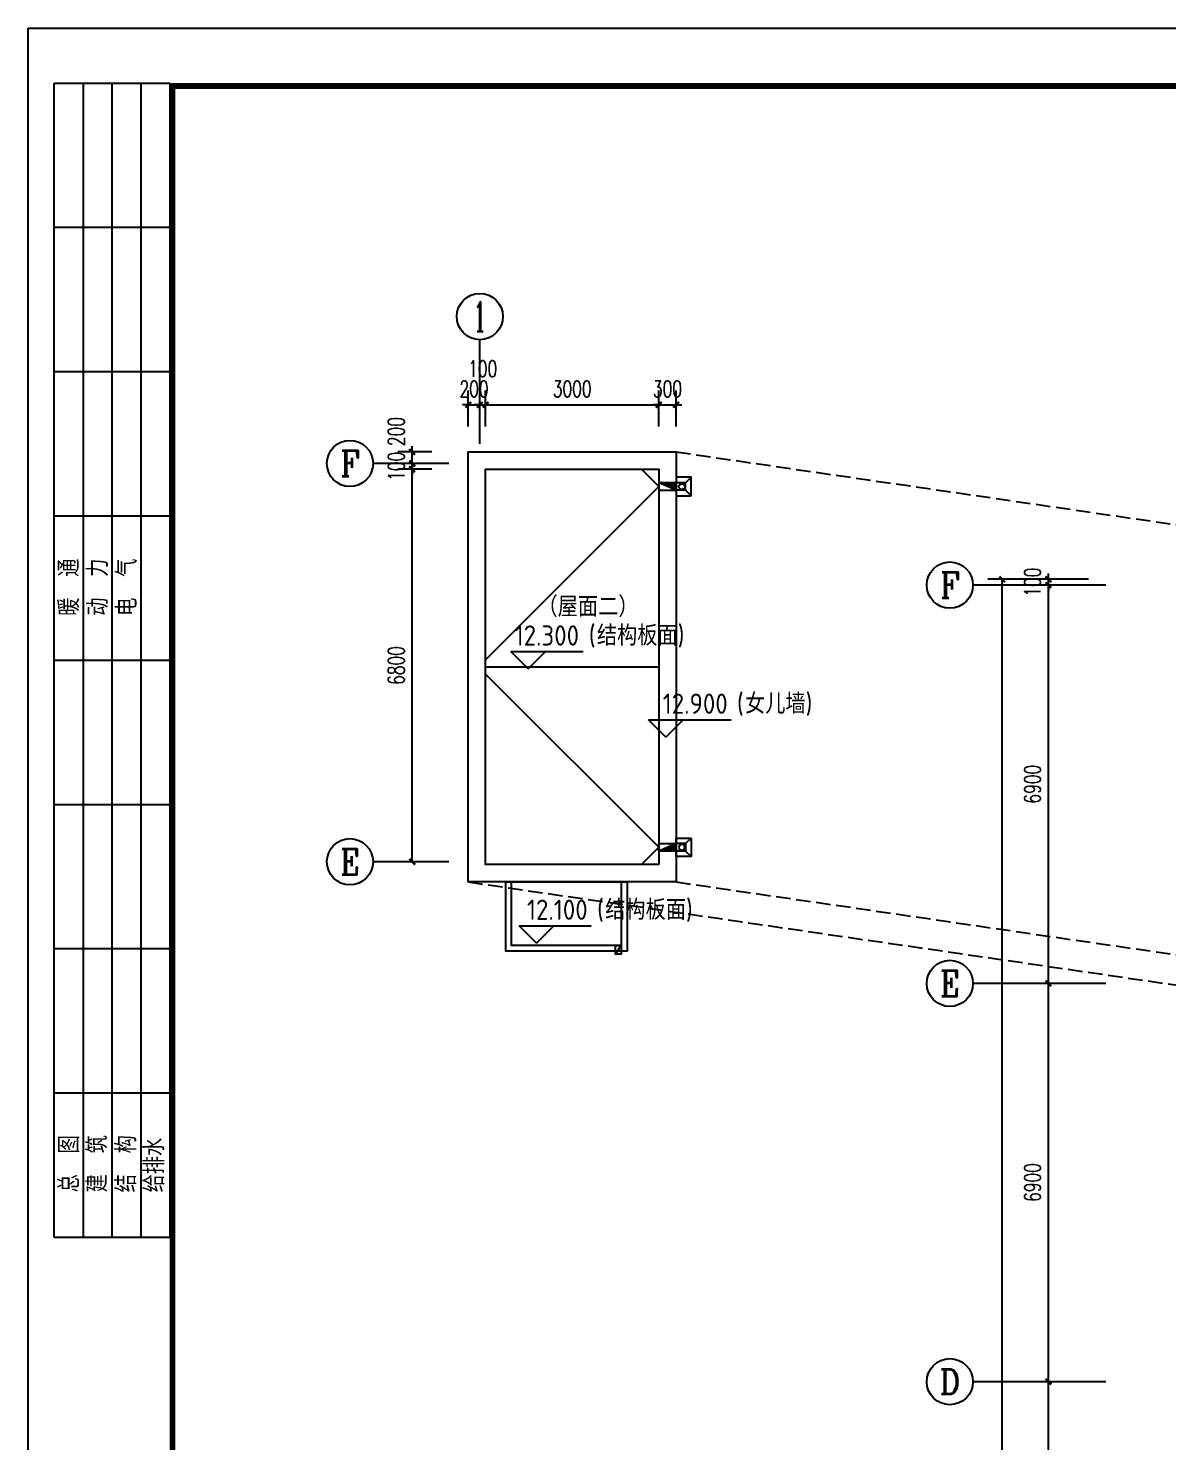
# Model space of a CAD drawing. Extents: x 2350667 to 3185789, y 309667 to 706270.
# Drawn here: x 2350667 to 2370405, y 344581 to 369067 of the extents above; entities that cross this region are included whole.
import ezdxf
from ezdxf.enums import TextEntityAlignment as Align

# ---------------------------------------------------------------- set-up
doc = ezdxf.new("R2010")
doc.units = 0
doc.header["$LTSCALE"] = 1000
doc.linetypes.add('DASH', pattern=[0.35, 0.25, -0.1])
for name, color, linetype in [('0-底图', 7, 'Continuous'), ('A-ANNO-AXIS', 102, 'Continuous'), ('A-ANNO-DIMS', 3, 'Continuous'), ('A-ANNO-IDEN-LEVL', 3, 'Continuous'), ('A-ANNO-TXT', 7, 'Continuous'), ('AXIS', 3, 'Continuous'), ('AXIS_TEXT', 7, 'Continuous'), ('BTTK', 7, 'Continuous'), ('PUB_TEXT', 7, 'Continuous'), ('PUB_TITLE', 4, 'Continuous'), ('水', 5, 'Continuous'), ('洁具', 213, 'Continuous'), ('看线', 30, 'Continuous')]:
    doc.layers.add(name, color=color, linetype=linetype)
doc.styles.add('_TCH_AXIS', font='COMPLEX', dxfattribs={"bigfont": 'GBCBIG'})
doc.styles.add('A_DIM_T3', font='SIMPLEX', dxfattribs={"width": 0.7, "bigfont": 'HZ'})
doc.styles.add('COMPLEX', font='COMPLEX')
doc.styles.add('HZ(TK)', font='geniso.shx', dxfattribs={"width": 0.9, "bigfont": 'hztxt.shx'})
doc.styles.get("Standard").update_dxf_attribs({"font": 'geniso.shx', "bigfont": 'hztxt.shx'})
doc.dimstyles.new('_TCH_ARCH&&100', dxfattribs={"dimtxt": 280, "dimasz": 100, "dimexe": 250, "dimexo": 300, "dimgap": 135, "dimtad": 1, "dimdec": 0, "dimzin": 0, "dimdsep": 46, "dimtxsty": 'A_DIM_T3', "dimblk": 'ARCHTICK', "dimcen": 0.09, "dimclrt": 7, "dimazin": 2, "dimtfac": 1, "dimtdec": 0, "dimtix": 1, "dimtmove": 2, "dimatfit": 3, "dimfxl": 150, "dimtolj": 1, "dimtzin": 0, "dimarcsym": 0})

# ---------------------------------------------------------------- blocks, each defined once
blk = doc.blocks.new('vhtemplate_2020年新竖式图框_A1')
at = {"layer": 'PUB_TITLE'}
for p, q in [((4.5, 384.5), (4.5, 584.5)), ((4.5, 584.5), (24.5, 584.5)), ((9.5, 584.5), (9.5, 384.5)), ((14.5, 584.5), (14.5, 384.5)), ((19.5, 584.5), (19.5, 384.5)), ((24.5, 584.5), (24.5, 384.5)), ((24.5, 559.5), (4.5, 559.5)), ((24.5, 534.5), (4.5, 534.5)), ((24.5, 509.5), (4.5, 509.5)), ((24.5, 484.5), (4.5, 484.5)), ((24.5, 459.5), (4.5, 459.5)), ((24.5, 434.5), (4.5, 434.5)), ((24.5, 409.5), (4.5, 409.5)), ((24.5, 384.5), (4.5, 384.5))]:
    blk.add_line(p, q, dxfattribs=at)
at = {"layer": 'PUB_TITLE', "color": 7}
blk.add_lwpolyline([(0, 594), (841, 594), (841, 0), (0, 0)], close=True, dxfattribs=at)
at = {"layer": 'PUB_TITLE', "const_width": 1}
blk.add_lwpolyline([(25, 10), (831, 10), (831, 584), (25, 584)], close=True, dxfattribs=at)
at = {"layer": 'BTTK', "color": 4, "style": 'HZ(TK)', "width": 0.9}
for tag, p in [('合作单位', (796, 511.5)), ('建设单位', (796, 209.5)), ('工程名称', (796, 176.5)), ('子项名称', (806, 160)), ('图纸名称', (796, 141))]:
    blk.add_attdef(tag, text='', height=3.5, dxfattribs=at).set_placement(p, align=Align.MIDDLE_CENTER)
for tag, p in [('注册证书号', (808.5, 309.01)), ('注册印章号', (808.5, 301.01)), ('设计号', (806, 193)), ('图别', (789.75, 34)), ('图号', (822.25, 34)), ('版本号', (789.75, 26)), ('日期', (822.25, 26))]:
    blk.add_attdef(tag, text='', height=3.5, dxfattribs=at).set_placement(p, align=Align.MIDDLE)
at = {"layer": 'PUB_TITLE', "style": 'HZ(TK)', "width": 0.9}
for s, p in [('暖  通', (8.82, 492.22)), ('电  气', (18.82, 492.22)), ('动  力', (13.82, 492.22)), ('总  图', (8.82, 392.34)), ('建  筑', (13.7, 392.34)), ('结  构', (18.7, 392.34)), ('给排水', (23.57, 392.34))]:
    blk.add_text(s, height=3.5, rotation=90, dxfattribs=at).set_placement(p)
blk = doc.blocks.new('dggtrgrg')
at = {"layer": '水'}
blk.add_hatch(color=256, dxfattribs=at).paths.add_polyline_path([(-785419, -252262), (-785549, -252262), (-785549, -252562)])
for p, q in [((-785549, -252097), (-785644, -252002)), ((-785549, -252097), (-785549, -252262)), ((-785419, -252097), (-785549, -252097)), ((-785419, -252097), (-785324, -252002)), ((-785419, -252097), (-785419, -252262)), ((-785419, -252262), (-785549, -252562))]:
    blk.add_line(p, q, dxfattribs=at)
for points in [[(-785324, -252002), (-785644, -252002), (-785644, -252262), (-785324, -252262)], [(-785419, -252262), (-785549, -252262), (-785549, -252562), (-785419, -252562)]]:
    blk.add_lwpolyline(points, close=True, dxfattribs=at)
blk.add_circle((-785484, -252162), 50, dxfattribs=at)
blk = doc.blocks.new('_ArchTick')
at = {"color": 0, "linetype": 'ByBlock', "const_width": 0.4}
blk.add_lwpolyline([(-0.5, -0.5), (0.5, 0.5)], dxfattribs=at)
blk = doc.blocks.new('*D804')
at = {"layer": 'A-ANNO-AXIS', "color": 0, "lineweight": -2, "transparency": 16777216}
for p, q in [((2790745, -40186), (2790157, -40186)), ((2790407, -46986), (2790407, -40186)), ((2790745, -46986), (2790157, -46986))]:
    blk.add_line(p, q, dxfattribs=at)
at = {"layer": 'Defpoints', "color": 0, "transparency": 16777216}
for p in [(2790407, -40186), (2791045, -40186), (2791045, -46986)]:
    blk.add_point(p, dxfattribs=at)
at = {"layer": 'A-ANNO-AXIS', "color": 0, "lineweight": -2, "transparency": 16777216, "xscale": 100, "yscale": 100, "zscale": 100}
for p, rotation in [((2790407, -40186), 90), ((2790407, -46986), 270)]:
    blk.add_blockref('_ArchTick', p, dxfattribs=dict(at, rotation=rotation))
at = {"layer": 'A-ANNO-AXIS', "color": 7, "transparency": 16777216, "insert": (2790132, -43586), "char_height": 280, "attachment_point": 5, "rotation": 90, "style": 'A_DIM_T3'}
blk.add_mtext('\\A1;6800', dxfattribs=at)
blk = doc.blocks.new('*D805')
at = {"layer": 'A-ANNO-AXIS', "color": 0, "lineweight": -2, "transparency": 16777216}
for p, q in [((2790745, -40086), (2790157, -40086)), ((2790407, -40086), (2790407, -39986)), ((2790407, -40186), (2790407, -40086)), ((2790745, -40186), (2790157, -40186)), ((2790407, -40186), (2790407, -40286))]:
    blk.add_line(p, q, dxfattribs=at)
at = {"layer": 'Defpoints', "color": 0, "transparency": 16777216}
for p in [(2790407, -40086), (2791045, -40086), (2791045, -40186)]:
    blk.add_point(p, dxfattribs=at)
at = {"layer": 'A-ANNO-AXIS', "color": 0, "lineweight": -2, "transparency": 16777216, "xscale": 100, "yscale": 100, "zscale": 100}
for p, rotation in [((2790407, -40086), 270), ((2790407, -40186), 90)]:
    blk.add_blockref('_ArchTick', p, dxfattribs=dict(at, rotation=rotation))
at = {"layer": 'A-ANNO-AXIS', "color": 7, "transparency": 16777216, "insert": (2790132, -40136), "char_height": 280, "attachment_point": 5, "rotation": 90, "style": 'A_DIM_T3'}
blk.add_mtext('\\A1;100', dxfattribs=at)
blk = doc.blocks.new('*D806')
at = {"layer": 'A-ANNO-AXIS', "color": 0, "lineweight": -2, "transparency": 16777216}
for p, q in [((2790745, -39886), (2790157, -39886)), ((2790407, -39886), (2790407, -39786)), ((2790407, -40086), (2790407, -39886)), ((2790745, -40086), (2790157, -40086)), ((2790407, -40086), (2790407, -40186))]:
    blk.add_line(p, q, dxfattribs=at)
at = {"layer": 'Defpoints', "color": 0, "transparency": 16777216}
for p in [(2790407, -39886), (2791045, -39886), (2791045, -40086)]:
    blk.add_point(p, dxfattribs=at)
at = {"layer": 'A-ANNO-AXIS', "color": 0, "lineweight": -2, "transparency": 16777216, "xscale": 100, "yscale": 100, "zscale": 100}
for p, rotation in [((2790407, -39886), 270), ((2790407, -40086), 90)]:
    blk.add_blockref('_ArchTick', p, dxfattribs=dict(at, rotation=rotation))
at = {"layer": 'A-ANNO-AXIS', "color": 7, "transparency": 16777216, "insert": (2790132, -39534), "char_height": 280, "attachment_point": 5, "rotation": 90, "style": 'A_DIM_T3'}
blk.add_mtext('\\A1;200', dxfattribs=at)
blk = doc.blocks.new('*D807')
at = {"layer": 'A-ANNO-DIMS', "color": 0, "lineweight": -2, "transparency": 16777216}
for p, q in [((2791379, -39444), (2791379, -38820)), ((2791579, -39444), (2791579, -38820)), ((2791379, -39070), (2791279, -39070)), ((2791379, -39070), (2791579, -39070)), ((2791579, -39070), (2791679, -39070))]:
    blk.add_line(p, q, dxfattribs=at)
at = {"layer": 'Defpoints', "color": 0, "transparency": 16777216}
for p in [(2791579, -39070), (2791379, -39744), (2791579, -39744)]:
    blk.add_point(p, dxfattribs=at)
at = {"layer": 'A-ANNO-DIMS', "color": 0, "lineweight": -2, "transparency": 16777216, "xscale": 100, "yscale": 100, "zscale": 100}
blk.add_blockref('_ArchTick', (2791379, -39070), dxfattribs=at)
at = {"layer": 'A-ANNO-DIMS', "color": 0, "lineweight": -2, "transparency": 16777216, "xscale": 100, "yscale": 100, "zscale": 100, "rotation": 180}
blk.add_blockref('_ArchTick', (2791579, -39070), dxfattribs=at)
at = {"layer": 'A-ANNO-DIMS', "color": 7, "transparency": 16777216, "insert": (2791479, -38795), "char_height": 280, "attachment_point": 5, "style": 'A_DIM_T3'}
blk.add_mtext('\\A1;200', dxfattribs=at)
blk = doc.blocks.new('*D808')
at = {"layer": 'A-ANNO-DIMS', "color": 0, "lineweight": -2, "transparency": 16777216}
for p, q in [((2791579, -39444), (2791579, -38820)), ((2791679, -39444), (2791679, -38820)), ((2791579, -39070), (2791479, -39070)), ((2791579, -39070), (2791679, -39070)), ((2791679, -39070), (2791779, -39070))]:
    blk.add_line(p, q, dxfattribs=at)
at = {"layer": 'Defpoints', "color": 0, "transparency": 16777216}
for p in [(2791679, -39070), (2791579, -39744), (2791679, -39744)]:
    blk.add_point(p, dxfattribs=at)
at = {"layer": 'A-ANNO-DIMS', "color": 0, "lineweight": -2, "transparency": 16777216, "xscale": 100, "yscale": 100, "zscale": 100}
blk.add_blockref('_ArchTick', (2791579, -39070), dxfattribs=at)
at = {"layer": 'A-ANNO-DIMS', "color": 0, "lineweight": -2, "transparency": 16777216, "xscale": 100, "yscale": 100, "zscale": 100, "rotation": 180}
blk.add_blockref('_ArchTick', (2791679, -39070), dxfattribs=at)
at = {"layer": 'A-ANNO-DIMS', "color": 7, "transparency": 16777216, "insert": (2791629, -38445), "char_height": 280, "attachment_point": 5, "style": 'A_DIM_T3'}
blk.add_mtext('\\A1;100', dxfattribs=at)
blk = doc.blocks.new('*D809')
at = {"layer": 'A-ANNO-DIMS', "color": 0, "lineweight": -2, "transparency": 16777216}
for p, q in [((2791679, -39444), (2791679, -38820)), ((2794679, -39444), (2794679, -38820)), ((2791679, -39070), (2794679, -39070))]:
    blk.add_line(p, q, dxfattribs=at)
at = {"layer": 'Defpoints', "color": 0, "transparency": 16777216}
for p in [(2794679, -39070), (2791679, -39744), (2794679, -39744)]:
    blk.add_point(p, dxfattribs=at)
at = {"layer": 'A-ANNO-DIMS', "color": 0, "lineweight": -2, "transparency": 16777216, "xscale": 100, "yscale": 100, "zscale": 100, "rotation": 180}
blk.add_blockref('_ArchTick', (2791679, -39070), dxfattribs=at)
at = {"layer": 'A-ANNO-DIMS', "color": 0, "lineweight": -2, "transparency": 16777216, "xscale": 100, "yscale": 100, "zscale": 100}
blk.add_blockref('_ArchTick', (2794679, -39070), dxfattribs=at)
at = {"layer": 'A-ANNO-DIMS', "color": 7, "transparency": 16777216, "insert": (2793179, -38795), "char_height": 280, "attachment_point": 5, "style": 'A_DIM_T3'}
blk.add_mtext('\\A1;3000', dxfattribs=at)
blk = doc.blocks.new('*D810')
at = {"layer": 'A-ANNO-DIMS', "color": 0, "lineweight": -2, "transparency": 16777216}
for p, q in [((2794679, -39444), (2794679, -38820)), ((2794979, -39444), (2794979, -38820)), ((2794679, -39070), (2794579, -39070)), ((2794679, -39070), (2794979, -39070)), ((2794979, -39070), (2795079, -39070))]:
    blk.add_line(p, q, dxfattribs=at)
at = {"layer": 'Defpoints', "color": 0, "transparency": 16777216}
for p in [(2794979, -39070), (2794679, -39744), (2794979, -39744)]:
    blk.add_point(p, dxfattribs=at)
at = {"layer": 'A-ANNO-DIMS', "color": 0, "lineweight": -2, "transparency": 16777216, "xscale": 100, "yscale": 100, "zscale": 100}
blk.add_blockref('_ArchTick', (2794679, -39070), dxfattribs=at)
at = {"layer": 'A-ANNO-DIMS', "color": 0, "lineweight": -2, "transparency": 16777216, "xscale": 100, "yscale": 100, "zscale": 100, "rotation": 180}
blk.add_blockref('_ArchTick', (2794979, -39070), dxfattribs=at)
at = {"layer": 'A-ANNO-DIMS', "color": 7, "transparency": 16777216, "insert": (2794829, -38795), "char_height": 280, "attachment_point": 5, "style": 'A_DIM_T3'}
blk.add_mtext('\\A1;300', dxfattribs=at)
blk = doc.blocks.new('*D811')
at = {"layer": 'A-ANNO-AXIS', "color": 0, "lineweight": -2, "transparency": 16777216}
for p, q in [((2802121, -42093), (2800378, -42093)), ((2800628, -77093), (2800628, -42093)), ((2802121, -77093), (2800378, -77093))]:
    blk.add_line(p, q, dxfattribs=at)
at = {"layer": 'Defpoints', "color": 0, "transparency": 16777216}
for p in [(2800628, -42093), (2802421, -42093), (2802421, -77093)]:
    blk.add_point(p, dxfattribs=at)
at = {"layer": 'A-ANNO-AXIS', "color": 0, "lineweight": -2, "transparency": 16777216, "xscale": 100, "yscale": 100, "zscale": 100}
for p, rotation in [((2800628, -42093), 90), ((2800628, -77093), 270)]:
    blk.add_blockref('_ArchTick', p, dxfattribs=dict(at, rotation=rotation))
at = {"layer": 'A-ANNO-AXIS', "color": 7, "transparency": 16777216, "insert": (2800353, -59593), "char_height": 280, "attachment_point": 5, "rotation": 90, "style": 'A_DIM_T3'}
blk.add_mtext('\\A1;35000', dxfattribs=at)
blk = doc.blocks.new('*D815')
at = {"layer": 'A-ANNO-AXIS', "color": 0, "lineweight": -2, "transparency": 16777216}
for p, q in [((2802121, -55993), (2801178, -55993)), ((2801428, -63193), (2801428, -55993)), ((2802121, -63193), (2801178, -63193))]:
    blk.add_line(p, q, dxfattribs=at)
at = {"layer": 'Defpoints', "color": 0, "transparency": 16777216}
for p in [(2801428, -55993), (2802421, -55993), (2802421, -63193)]:
    blk.add_point(p, dxfattribs=at)
at = {"layer": 'A-ANNO-AXIS', "color": 0, "lineweight": -2, "transparency": 16777216, "xscale": 100, "yscale": 100, "zscale": 100}
for p, rotation in [((2801428, -55993), 90), ((2801428, -63193), 270)]:
    blk.add_blockref('_ArchTick', p, dxfattribs=dict(at, rotation=rotation))
at = {"layer": 'A-ANNO-AXIS', "color": 7, "transparency": 16777216, "insert": (2801153, -59593), "char_height": 280, "attachment_point": 5, "rotation": 90, "style": 'A_DIM_T3'}
blk.add_mtext('\\A1;7200', dxfattribs=at)
blk = doc.blocks.new('*D816')
at = {"layer": 'A-ANNO-AXIS', "color": 0, "lineweight": -2, "transparency": 16777216}
for p, q in [((2802121, -49093), (2801178, -49093)), ((2801428, -55993), (2801428, -49093)), ((2802121, -55993), (2801178, -55993))]:
    blk.add_line(p, q, dxfattribs=at)
at = {"layer": 'Defpoints', "color": 0, "transparency": 16777216}
for p in [(2801428, -49093), (2802421, -49093), (2802421, -55993)]:
    blk.add_point(p, dxfattribs=at)
at = {"layer": 'A-ANNO-AXIS', "color": 0, "lineweight": -2, "transparency": 16777216, "xscale": 100, "yscale": 100, "zscale": 100}
for p, rotation in [((2801428, -49093), 90), ((2801428, -55993), 270)]:
    blk.add_blockref('_ArchTick', p, dxfattribs=dict(at, rotation=rotation))
at = {"layer": 'A-ANNO-AXIS', "color": 7, "transparency": 16777216, "insert": (2801153, -52543), "char_height": 280, "attachment_point": 5, "rotation": 90, "style": 'A_DIM_T3'}
blk.add_mtext('\\A1;6900', dxfattribs=at)
blk = doc.blocks.new('*D817')
at = {"layer": 'A-ANNO-AXIS', "color": 0, "lineweight": -2, "transparency": 16777216}
for p, q in [((2802121, -42193), (2801178, -42193)), ((2801428, -49093), (2801428, -42193)), ((2802121, -49093), (2801178, -49093))]:
    blk.add_line(p, q, dxfattribs=at)
at = {"layer": 'Defpoints', "color": 0, "transparency": 16777216}
for p in [(2801428, -42193), (2802421, -42193), (2802421, -49093)]:
    blk.add_point(p, dxfattribs=at)
at = {"layer": 'A-ANNO-AXIS', "color": 0, "lineweight": -2, "transparency": 16777216, "xscale": 100, "yscale": 100, "zscale": 100}
for p, rotation in [((2801428, -42193), 90), ((2801428, -49093), 270)]:
    blk.add_blockref('_ArchTick', p, dxfattribs=dict(at, rotation=rotation))
at = {"layer": 'A-ANNO-AXIS', "color": 7, "transparency": 16777216, "insert": (2801153, -45643), "char_height": 280, "attachment_point": 5, "rotation": 90, "style": 'A_DIM_T3'}
blk.add_mtext('\\A1;6900', dxfattribs=at)
blk = doc.blocks.new('*D818')
at = {"layer": 'A-ANNO-AXIS', "color": 0, "lineweight": -2, "transparency": 16777216}
for p, q in [((2802121, -42093), (2801178, -42093)), ((2801428, -42093), (2801428, -41993)), ((2801428, -42193), (2801428, -42093)), ((2802121, -42193), (2801178, -42193)), ((2801428, -42193), (2801428, -42293))]:
    blk.add_line(p, q, dxfattribs=at)
at = {"layer": 'Defpoints', "color": 0, "transparency": 16777216}
for p in [(2801428, -42093), (2802421, -42093), (2802421, -42193)]:
    blk.add_point(p, dxfattribs=at)
at = {"layer": 'A-ANNO-AXIS', "color": 0, "lineweight": -2, "transparency": 16777216, "xscale": 100, "yscale": 100, "zscale": 100}
for p, rotation in [((2801428, -42093), 270), ((2801428, -42193), 90)]:
    blk.add_blockref('_ArchTick', p, dxfattribs=dict(at, rotation=rotation))
at = {"layer": 'A-ANNO-AXIS', "color": 7, "transparency": 16777216, "insert": (2801153, -42143), "char_height": 280, "attachment_point": 5, "rotation": 90, "style": 'A_DIM_T3'}
blk.add_mtext('\\A1;100', dxfattribs=at)
blk = doc.blocks.new('_AXISO')
blk.add_circle((0, 0), 0.5)
at = {"layer": 'AXIS_TEXT', "style": 'COMPLEX', "width": 1.041667}
blk.add_attdef('A', text='', height=0.56, dxfattribs=at).set_placement((-0.25, -0.28), (0.25, -0.28), align=Align.FIT)
blk = doc.blocks.new('hjkhk')
at = {"layer": 'A-ANNO-IDEN-LEVL'}
for p, q in [((2792415.1, -43646.1), (2792115.1, -43346.1)), ((2792115.1, -43346.1), (2793366.4, -43346.1)), ((2792415.1, -43646.1), (2792715.1, -43346.1)), ((2794798.7, -44827.5), (2794498.7, -44527.5)), ((2794498.7, -44527.5), (2795932.6, -44527.5)), ((2794798.7, -44827.5), (2795098.7, -44527.5)), ((2792558.4, -48397), (2792258.4, -48097)), ((2792258.4, -48097), (2793509.7, -48097)), ((2792558.4, -48397), (2792858.4, -48097))]:
    blk.add_line(p, q, dxfattribs=at)
at = {"layer": 'AXIS'}
for p, q in [((2791579.3, -39743.7), (2791579.3, -37941.7)), ((2791044.5, -40085.8), (2789729.4, -40085.8)), ((2802421.2, -42192.9), (2800121.2, -42192.9)), ((2791044.5, -46985.8), (2789729.4, -46985.8)), ((2802421.2, -49092.9), (2800121.2, -49092.9)), ((2802421.2, -55992.9), (2800121.2, -55992.9))]:
    blk.add_line(p, q, dxfattribs=at)
at = {"layer": '水'}
blk.add_lwpolyline([(2793929.3, -48585.8), (2793929.3, -48535.8), (2793929.3, -48435.8), (2794029.3, -48435.8), (2794029.3, -48585.8), (2793929.3, -48585.8), (2794029.3, -48435.8)], dxfattribs=at)
at = {"layer": '洁具'}
for p, q in [((2794679.3, -40485.8), (2794379.3, -40185.8)), ((2794679.3, -40485.8), (2791679.3, -43485.8)), ((2794679.3, -46735.8), (2791679.3, -43735.8)), ((2794679.3, -46735.8), (2794379.3, -47035.8))]:
    blk.add_line(p, q, dxfattribs=at)
for points in [[(2794979.3, -47335.8), (2791379.3, -47335.8), (2791379.3, -39885.8), (2794979.3, -39885.8)], [(2794679.3, -47035.8), (2791679.3, -47035.8), (2791679.3, -40185.8), (2794679.3, -40185.8)]]:
    blk.add_lwpolyline(points, close=True, dxfattribs=at)
blk.add_lwpolyline([(2791679.3, -43610.8), (2794679.3, -43610.8)], dxfattribs=at)
at = {"layer": '看线', "linetype": 'DASH'}
for points in [[(2794979.3, -39885.8), (2809452.3, -41992.9)], [(2791379.3, -47335.8), (2805852.3, -49442.9)], [(2794979.3, -47335.8), (2809452.3, -49442.9)]]:
    blk.add_lwpolyline(points, dxfattribs=at)
at = {"layer": '看线'}
for points in [[(2792029.3, -47335.8), (2794129.3, -47335.8), (2794129.3, -48535.8), (2792029.3, -48535.8)], [(2792129.3, -47335.8), (2794029.3, -47335.8), (2794029.3, -48435.8), (2792129.3, -48435.8)]]:
    blk.add_lwpolyline(points, close=True, dxfattribs=at)
at = {"layer": 'AXIS'}
ref = blk.add_blockref('_AXISO', (2791579.3, -37541.7), dxfattribs=dict(at, xscale=800, yscale=800, zscale=800))
ref.add_attrib('A', '1', dxfattribs={"layer": 'AXIS_TEXT', "height": 514.7, "style": '_TCH_AXIS'}).set_placement((2791469, -37799.1), (2791689.6, -37799.1), align=Align.FIT)
ref = blk.add_blockref('_AXISO', (2789329.4, -40085.8), dxfattribs=dict(at, xscale=800, yscale=800, zscale=800))
ref.add_attrib('A', 'F', dxfattribs={"layer": 'AXIS_TEXT', "height": 445.4, "style": '_TCH_AXIS'}).set_placement((2789159.7, -40308.5), (2789499.1, -40308.5), align=Align.FIT)
ref = blk.add_blockref('_AXISO', (2799721.2, -42192.9), dxfattribs=dict(at, xscale=800, yscale=800, zscale=800))
ref.add_attrib('A', 'F', dxfattribs={"layer": 'AXIS_TEXT', "height": 445.4, "style": '_TCH_AXIS'}).set_placement((2799551.5, -42415.6), (2799890.9, -42415.6), align=Align.FIT)
ref = blk.add_blockref('_AXISO', (2789329.4, -46985.8), dxfattribs=dict(at, xscale=800, yscale=800, zscale=800))
ref.add_attrib('A', 'E', dxfattribs={"layer": 'AXIS_TEXT', "height": 445.4, "style": '_TCH_AXIS'}).set_placement((2789159.7, -47208.5), (2789499.1, -47208.5), align=Align.FIT)
ref = blk.add_blockref('_AXISO', (2799721.2, -49092.9), dxfattribs=dict(at, xscale=800, yscale=800, zscale=800))
ref.add_attrib('A', 'E', dxfattribs={"layer": 'AXIS_TEXT', "height": 445.4, "style": '_TCH_AXIS'}).set_placement((2799551.5, -49315.6), (2799890.9, -49315.6), align=Align.FIT)
ref = blk.add_blockref('_AXISO', (2799721.2, -55992.9), dxfattribs=dict(at, xscale=800, yscale=800, zscale=800))
ref.add_attrib('A', 'D', dxfattribs={"layer": 'AXIS_TEXT', "height": 435.3, "style": '_TCH_AXIS'}).set_placement((2799545.1, -56210.5), (2799897.4, -56210.5), align=Align.FIT)
at = {"layer": '水', "rotation": 270}
blk.add_blockref('dggtrgrg', (3047241, -825970.1), dxfattribs=at)
at = {"layer": '水', "xscale": -1, "rotation": 270}
blk.add_blockref('dggtrgrg', (3047241, 738748.4), dxfattribs=at)
at = {"layer": 'A-ANNO-TXT', "color": 7}
for s, p in [('12.300', (2792181.1, -43241.1)), ('(', (2793466.4, -43241.1)), ('结构板面', (2793606.4, -43241.1)), (')', (2795006.4, -43241.1)), ('12.900', (2794746.1, -44422.5)), ('(', (2796032.6, -44422.5)), ('女儿墙', (2796172.6, -44422.5)), (')', (2797222.6, -44422.5)), ('12.100', (2792394.5, -47992)), ('(', (2793609.7, -47992)), ('结构板面', (2793749.7, -47992)), (')', (2795149.7, -47992))]:
    blk.add_text(s, height=350, dxfattribs=at).set_placement(p)
at = {"layer": 'PUB_TEXT'}
blk.add_text('（屋面二）', height=350, dxfattribs=at).set_placement((2792577.6, -42742.5))
at = {"layer": 'A-ANNO-AXIS'}
dim = blk.add_linear_dim(base=(2790406.9, -39885.8), p1=(2791044.5, -40085.8), p2=(2791044.5, -39885.8), angle=90, dimstyle='_TCH_ARCH&&100', dxfattribs=at)
dim.commit()
dim.dimension.update_dxf_attribs({"geometry": '*D806', "text_midpoint": (2790131.9, -39533.8), "dimtype": 129})
for p1, p2, distance, picture, middle in [((2791044.5, -40185.8), (2791044.5, -40085.8), 637.6, '*D805', (2790131.9, -40135.8)), ((2791044.5, -46985.8), (2791044.5, -40185.8), 637.6, '*D804', (2790131.9, -43585.8)), ((2802421.2, -42192.9), (2802421.2, -42092.9), 992.8, '*D818', (2801153.4, -42142.9)), ((2802421.2, -77092.9), (2802421.2, -42092.9), 1792.8, '*D811', (2800353.4, -59592.9)), ((2802421.2, -49092.9), (2802421.2, -42192.9), 992.8, '*D817', (2801153.4, -45642.9)), ((2802421.2, -55992.9), (2802421.2, -49092.9), 992.8, '*D816', (2801153.4, -52542.9)), ((2802421.2, -63192.9), (2802421.2, -55992.9), 992.8, '*D815', (2801153.4, -59592.9))]:
    dim = blk.add_aligned_dim(p1=p1, p2=p2, distance=distance, dimstyle='_TCH_ARCH&&100', dxfattribs=at)
    dim.commit()
    dim.dimension.update_dxf_attribs({"geometry": picture, "text_midpoint": middle})
at = {"layer": 'A-ANNO-DIMS'}
dim = blk.add_linear_dim(base=(2791679.3, -39070.1), p1=(2791579.3, -39743.7), p2=(2791679.3, -39743.7), angle=0, dimstyle='_TCH_ARCH&&100', dxfattribs=at)
dim.commit()
dim.dimension.update_dxf_attribs({"geometry": '*D808', "text_midpoint": (2791629.3, -38445.1), "dimtype": 129})
for p1, p2, picture, middle in [((2791379.3, -39743.7), (2791579.3, -39743.7), '*D807', (2791479.3, -38795.1)), ((2791679.3, -39743.7), (2794679.3, -39743.7), '*D809', (2793179.3, -38795.1)), ((2794679.3, -39743.7), (2794979.3, -39743.7), '*D810', (2794829.3, -38795.1))]:
    dim = blk.add_aligned_dim(p1=p1, p2=p2, distance=673.6, dimstyle='_TCH_ARCH&&100', dxfattribs=at)
    dim.commit()
    dim.dimension.update_dxf_attribs({"geometry": picture, "text_midpoint": middle})

msp = doc.modelspace()

# ---------------------------------------------------------------- block references
at = {"layer": '0-底图', "xscale": 100, "yscale": 100, "zscale": 100}
msp.add_blockref('vhtemplate_2020年新竖式图框_A1', (2350667, 309667), dxfattribs=at)
at = {"layer": '0-底图'}
msp.add_blockref('hjkhk', (-433090, 401614), dxfattribs=at)

doc.saveas('drawing.dxf')
